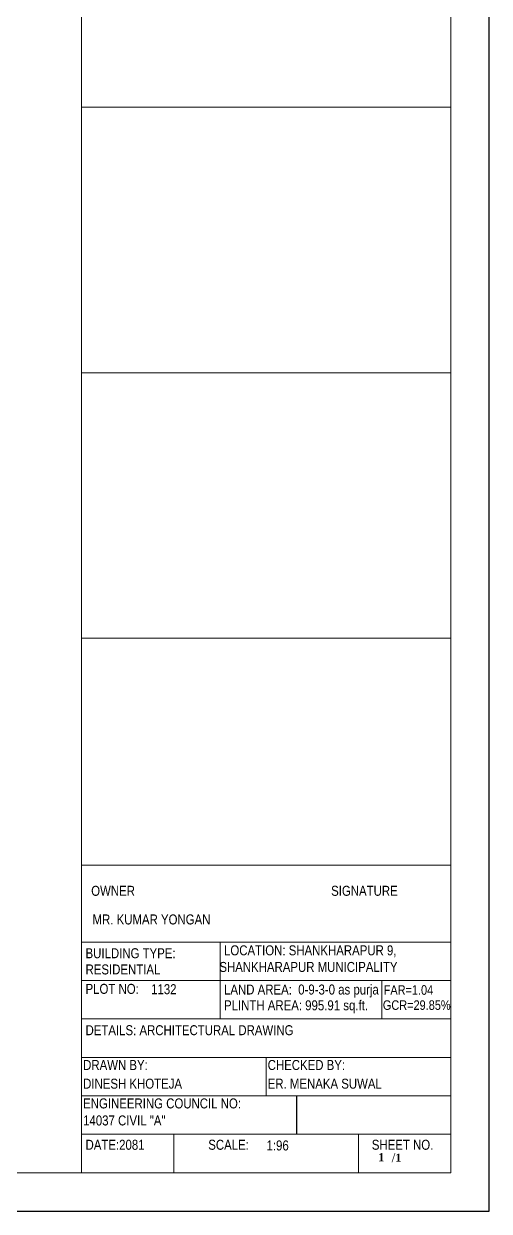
# Model space of a CAD drawing. Header units: inches. Extents: x -2812 to 9774, y -15726 to -746.
# Drawn here: x 4891 to 5452, y -9492 to -8062 of the extents above; entities that cross this region are included whole.
import ezdxf

# ---------------------------------------------------------------- set-up
doc = ezdxf.new("R2010")
doc.units = ezdxf.units.IN
doc.header["$LTSCALE"] = 17
doc.header["$MEASUREMENT"] = 0
doc.layers.add('A-Wall', color=7, linetype='Continuous')
for name, color, linetype, lineweight in [('ELE1', 3, 'Continuous', 9), ('TEXT', 231, 'Continuous', 20), ('Text 0.200', 122, 'Continuous', 20)]:
    doc.layers.add(name, color=color, linetype=linetype, lineweight=lineweight)
doc.styles.add('ordinary', font='ARIALN.TTF')

msp = doc.modelspace()

# ---------------------------------------------------------------- linework, layer by layer
at = {"layer": 'A-Wall', "ltscale": 50}
msp.add_line((5219.5, -9353.2), (5219.5, -9399.5), dxfattribs=at)
at = {"layer": 'Defpoints'}
msp.add_lwpolyline([(5451.8, -7244.2), (2274.2, -7244.2), (2274.2, -9492.2), (5451.8, -9492.2)], close=True, dxfattribs=at)
at = {"layer": 'ELE1'}
for p, q in [((4960.9, -9445.9), (4960.9, -7290.5)), ((5405.5, -8162.3), (4960.9, -8162.3)), ((5405.5, -8482.1), (4960.9, -8482.1)), ((5405.5, -8801.9), (4960.9, -8801.9))]:
    msp.add_line(p, q, dxfattribs=at)
msp.add_lwpolyline([(2320.6, -7290.5), (5405.5, -7290.5), (5405.5, -9445.9), (2320.6, -9445.9)], close=True, dxfattribs=at)
at = {"layer": 'TEXT'}
for p, q in [((4960.9, -9075.3), (5405.5, -9075.3)), ((4960.9, -9168), (5405.5, -9168)), ((5127.7, -9168), (5127.7, -9260.6)), ((4960.9, -9214.3), (5405.5, -9214.3)), ((5322.6, -9214.3), (5322.6, -9260.6)), ((4960.9, -9260.6), (5405.5, -9260.6)), ((4960.9, -9306.9), (5405.5, -9306.9)), ((5183.2, -9306.9), (5183.2, -9353.3)), ((4960.9, -9353.2), (5405.5, -9353.2)), ((4960.9, -9399.5), (5405.5, -9399.5)), ((5072, -9445.9), (5072, -9399.5)), ((5294.4, -9445.9), (5294.4, -9399.5))]:
    msp.add_line(p, q, dxfattribs=at)

# ---------------------------------------------------------------- texts
at = {"insert": (5294.4, -9408.6), "char_height": 6.5423, "width": 86.843, "attachment_point": 1}
msp.add_mtext('\\A1;{\\fTimes New Roman|b1|i0|c0|p18;\\H1.2367x;\\P\\pi29.76545;\\H0.80859x;    \\fBookman Old Style|b0|i0|c0|p18;\\H1.6907x;/\\fBookman Old Style|b1|i0|c0|p18;\\H0.86414x;1\\fArial|b1|i0|c0|p34;\\H1.2047x; \\H0.8998x;   }', dxfattribs=at)
at = {"layer": 'TEXT', "style": 'ordinary'}
for s, height, p in [('OWNER', 12, (4972.4, -9112.2)), ('SIGNATURE', 12, (5261.4, -9112.2)), ('MR. KUMAR YONGAN', 12, (4974, -9146.7)), ('BUILDING TYPE:  ', 12, (4965.6, -9187.4)), ('LOCATION: SHANKHARAPUR 9,', 12, (5132.4, -9183.9)), ('RESIDENTIAL', 12, (4965.6, -9206.9)), ('SHANKHARAPUR MUNICIPALITY', 12, (5126.8, -9203.9)), ('PLOT NO: ', 12, (4965.6, -9230.3)), ('1132', 12, (5044.6, -9230.7)), ('LAND AREA:  0-9-3-0 as purja', 12, (5132.4, -9231.1)), ('FAR=1.04', 11.49, (5324.7, -9231.4)), ('PLINTH AREA: 995.91 sq.ft.', 12, (5132.4, -9250.1)), ('GCR=29.85%%%', 11.494, (5323.7, -9249.6)), ('DETAILS: ARCHITECTURAL DRAWING ', 12, (4965.6, -9280.1)), ('DRAWN BY:', 12, (4962.7, -9322)), ('CHECKED BY: ', 12, (5185, -9322)), ('DINESH KHOTEJA', 12, (4962.7, -9344.5)), ('ER. MENAKA SUWAL', 12, (5185, -9344.5)), ('ENGINEERING COUNCIL NO:', 12, (4962.7, -9368.3)), ('14037 CIVIL "A"', 12, (4962.7, -9388.8)), ('DATE:2081', 12, (4965.6, -9418.1)), ('SCALE:', 12, (5113.4, -9418.1)), ('SHEET NO.', 12, (5310.4, -9418.1))]:
    msp.add_text(s, height=height, dxfattribs=at).set_placement(p)
msp.add_attdef('1:96', (5183.6, -9418.9), 'SCALE', height=12, dxfattribs=at)
at = {"layer": 'Text 0.200', "ltscale": 10, "insert": (5321.8, -9422.2), "char_height": 9.93, "width": 19.482, "attachment_point": 2}
msp.add_mtext('{\\fBookman Old Style|b1|i0|c0|p18;1}', dxfattribs=at)

doc.saveas('drawing.dxf')
